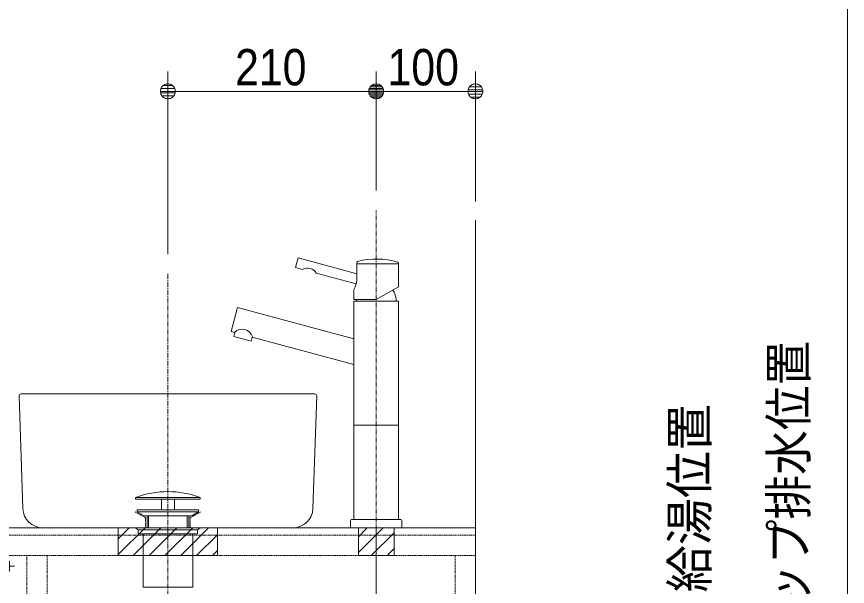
# Model space of a CAD drawing. Units: millimetres, scale not verified. Extents: x -6062 to 6062, y -3045 to 3045.
# Drawn here: x 1375 to 2212, y -1439 to -865 of the extents above; entities that cross this region are included whole.
import ezdxf
from ezdxf.enums import TextEntityAlignment as Align

# ---------------------------------------------------------------- set-up
doc = ezdxf.new("R2010")
doc.units = ezdxf.units.MM
doc.header["$LTSCALE"] = 20
doc.linetypes.add('CHAIN1', pattern=[8, 5, -1, 1, -1])
doc.linetypes.add('DASHED1', pattern=[1.8, 1.2, -0.6])
for name, color, linetype, lineweight in [('0-0_1図面枠', 7, 'Continuous', 9), ('0-1_5ボウル・キャビネット', 7, 'Continuous', 9), ('0-2_2寸法-1', 7, 'Continuous', 9), ('0-3_0', 7, 'Continuous', 9), ('0-4_2寸法-2', 7, 'Continuous', 9), ('0-5_4給排水', 7, 'Continuous', 9)]:
    doc.layers.add(name, color=color, linetype=linetype, lineweight=lineweight)
doc.styles.add('ＭＳ Ｐゴシック', font='')
doc.styles.get('ＭＳ Ｐゴシック').set_extended_font_data('MS PGothic')

# ---------------------------------------------------------------- blocks, each defined once
blk = doc.blocks.new('グループ-2')
at = {"layer": '0-0_1図面枠'}
blk.add_lwpolyline([(-80000, 55400), (80000, 55400), (80000, -55400), (-80000, -55400)], close=True, dxfattribs=at)
blk = doc.blocks.new('図面枠')
at = {"layer": '0-0_1図面枠'}
blk.add_blockref('グループ-2', (0, 0), dxfattribs=at)
blk = doc.blocks.new('_Dot')
at = {"layer": '0-3_0'}
for p, q in [((-10, 0), (-20, 0)), ((9.78, 2), (-9.78, 2)), ((7.99, 6), (-7.99, 6)), ((9.16, -3.98), (-9.16, -3.98)), ((6, -7.98), (-6, -7.98))]:
    blk.add_line(p, q, dxfattribs=at)
for points in [[(10, 0), (9.92, 1.25), (9.69, 2.49), (9.3, 3.68), (8.76, 4.82), (8.09, 5.88), (7.29, 6.85), (6.37, 7.71), (5.36, 8.44), (4.26, 9.05), (3.09, 9.51), (1.87, 9.82), (0.63, 9.98), (-0.63, 9.98), (-1.87, 9.82), (-3.09, 9.51), (-4.26, 9.05), (-5.36, 8.44), (-6.37, 7.71), (-7.29, 6.85), (-8.09, 5.88), (-8.76, 4.82), (-9.3, 3.68), (-9.69, 2.49), (-9.92, 1.25), (-10, 0), (0, 0)], [(-10, 0), (-9.92, -1.25), (-9.69, -2.49), (-9.3, -3.68), (-8.76, -4.82), (-8.09, -5.88), (-7.29, -6.85), (-6.37, -7.71), (-5.36, -8.44), (-4.26, -9.05), (-3.09, -9.51), (-1.87, -9.82), (-0.63, -9.98), (0.63, -9.98), (1.87, -9.82), (3.09, -9.51), (4.26, -9.05), (5.36, -8.44), (6.37, -7.71), (7.29, -6.85), (8.09, -5.88), (8.76, -4.82), (9.3, -3.68), (9.69, -2.49), (9.92, -1.25), (10, 0), (0, 0)]]:
    blk.add_lwpolyline(points, close=True, dxfattribs=at)
blk = doc.blocks.new('グループ-13')
at = {"layer": '0-1_5ボウル・キャビネット'}
for p, q in [((63300, -24941.4), (63376.9, -27213.5)), ((69260, -24900), (63340, -24900)), ((69223.1, -27213.5), (69300, -24941.4))]:
    blk.add_line(p, q, dxfattribs=at)
at = {"layer": '0-1_5ボウル・キャビネット', "linetype": 'DASHED1'}
blk.add_lwpolyline([(65642.2, -27280), (65850, -27400), (65850, -27600), (66750, -27600), (66750, -27400), (66957.8, -27280)], dxfattribs=at)
at = {"layer": '0-1_5ボウル・キャビネット'}
blk.add_lwpolyline([(63776.7, -27600), (66300, -27600), (68823.3, -27600)], dxfattribs=at)
for centre, radius, start, end in [((63340, -24940), 40, 135.96917, 181.93833), ((63340, -24940), 40, 90, 135.96917), ((69260, -24940), 40, 44.03083, 90), ((69260, -24940), 40, 358.06167, 44.03083), ((63776.7, -27200), 400, 181.93833, 270), ((68823.3, -27200), 400, 270, 358.06167)]:
    blk.add_arc(centre, radius, start, end, dxfattribs=at)
blk = doc.blocks.new('グループ-27')
at = {"layer": '0-5_4給排水', "linetype": 'CHAIN1'}
blk.add_line((70500, -28600), (70500, -21200), dxfattribs=at)
at = {"layer": '0-5_4給排水'}
for p, q in [((70110, -22560), (70110, -22247.6)), ((70950, -22280), (70110, -22280)), ((70095.3, -22680.3), (69292.5, -22465.2)), ((70100, -23000), (70100, -23030)), ((70900, -23000), (70900, -23030)), ((70950, -25530), (70050, -25530)), ((70980, -27430), (70020, -27430))]:
    blk.add_line(p, q, dxfattribs=at)
for points in [[(69016.7, -22391.2), (68874.7, -22353.2), (68926.4, -22160), (70110, -22477.1)], [(70950, -22264.7), (70950, -22740.2), (70500, -23000), (70050, -23000), (70050, -22797.5)], [(70050, -23788.9), (67702.1, -23159.7), (67572.7, -23642.7), (67649.9, -23663.4), (67629.2, -23740.7), (67977, -23833.8), (67997.7, -23756.6), (70050, -24306.5)], [(69980, -27470), (69980, -27600), (71020, -27600), (71020, -27470)]]:
    blk.add_lwpolyline(points, dxfattribs=at)
blk.add_lwpolyline([(70950, -27430), (70050, -27430), (70050, -23030), (70950, -23030)], close=True, dxfattribs=at)
at = {"layer": '0-5_4給排水', "linetype": 'CHAIN1'}
for points in [[(70500, -30678.1), (70500, -30515.1), (70500, -29901.4), (70500, -27600)], [(70500, -29279.5), (70500, -29193.1), (70500, -28857.7), (70500, -27600)]]:
    blk.add_lwpolyline(points, dxfattribs=at)
at = {"layer": '0-5_4給排水'}
for centre, radius, start, end in [((70130, -22247.6), 20, 104.66559, 180), ((70500, -23661.4), 1481.4, 72.88847, 104.66559), ((70930, -22264.7), 20, 0, 72.88847), ((69118.4, -22563.5), 200, 29.43838, 120.56162), ((69610, -22560), 500, 331.64236, 0), ((70500, -23030), 401.1, 4.28915, 33.65535), ((67795.3, -23816.2), 220, 17.79717, 132.20283), ((70020, -27470), 40, 90, 180), ((70980, -27470), 40, 0, 90)]:
    blk.add_arc(centre, radius, start, end, dxfattribs=at)
blk = doc.blocks.new('グループ-40')
at = {"layer": '0-1_5ボウル・キャビネット'}
blk.add_line((62514, -28541), (62674, -28541), dxfattribs=at)
for points in [[(62414, -28211), (62374, -28211), (62374, -28541), (62414, -28541)], [(62774, -28211), (62984, -28211), (62984, -28541), (62774, -28541)]]:
    blk.add_lwpolyline(points, dxfattribs=at)
blk = doc.blocks.new('グループ-41')
at = {"layer": '0-1_5ボウル・キャビネット', "linetype": 'CHAIN1'}
blk.add_line((63204, -28376), (62110, -28376), dxfattribs=at)
at = {"layer": '0-1_5ボウル・キャビネット'}
for points in [[(62242, -28234), (62262, -28234), (62262, -28518), (62242, -28518), (62210, -28486), (62210, -28266)], [(62262, -28481), (62262, -28271), (62298, -28271), (62298, -28481)], [(62298, -28546), (62298, -28206), (62334, -28206), (62334, -28546)], [(62334, -28521), (62334, -28231), (62374, -28231), (62374, -28521)], [(62414, -28376), (62414, -28160), (62814, -28160), (62814, -28190), (62444, -28190), (62444, -28376)], [(62414, -28376), (62444, -28376), (62444, -28190), (62774, -28190), (62774, -28570), (62674, -28570), (62674, -28376), (62514, -28376), (62514, -28570), (62414, -28570)], [(62984, -28476), (62984, -28276), (63104, -28276), (63104, -28476)]]:
    blk.add_lwpolyline(points, close=True, dxfattribs=at)
blk.add_blockref('グループ-40', (0, 0), dxfattribs=at)
blk = doc.blocks.new('グループ-42')
at = {"layer": '0-1_5ボウル・キャビネット', "linetype": 'DASHED1'}
for p, q in [((72500, -27750), (61740, -27750)), ((62240, -27750), (62240, -34900)), ((72500, -28160), (62250, -28160)), ((72090, -28160), (72090, -34462)), ((72090, -30160), (72500, -30160)), ((67900, -34520), (67900, -34880))]:
    blk.add_line(p, q, dxfattribs=at)
at = {"layer": '0-1_5ボウル・キャビネット'}
for p, q in [((61680, -28190), (61740, -28190)), ((61680, -34830), (61740, -34830)), ((62240, -34890), (72500, -34890))]:
    blk.add_line(p, q, dxfattribs=at)
for points in [[(61680, -34830), (61500, -34830), (61500, -27630), (61680, -27630)], [(61740, -27600), (72500, -27600), (72500, -34900), (61740, -34900)]]:
    blk.add_lwpolyline(points, close=True, dxfattribs=at)
at = {"layer": '0-1_5ボウル・キャビネット', "linetype": 'DASHED1'}
for points in [[(61740, -28190), (62210, -28190), (62210, -34830), (61740, -34830)], [(63865, -28160), (63865, -29650), (63455, -29650), (63455, -28160)], [(67130, -34520), (67130, -34460), (72500, -34460)]]:
    blk.add_lwpolyline(points, dxfattribs=at)
blk.add_lwpolyline([(62250, -34520), (72500, -34520), (72500, -34880), (62250, -34880)], close=True, dxfattribs=at)
at = {"layer": '0-1_5ボウル・キャビネット'}
blk.add_blockref('グループ-41', (0, 0), dxfattribs=at)
blk = doc.blocks.new('グループ-61')
at = {"layer": '0-5_4給排水', "linetype": 'CHAIN1'}
blk.add_line((66300, -22480), (66300, -34060), dxfattribs=at)
at = {"layer": '0-5_4給排水'}
for p, q in [((65880, -27360), (65880, -27600)), ((65910, -27360), (65910, -27600)), ((66690, -27360), (66690, -27600)), ((66720, -27360), (66720, -27600))]:
    blk.add_line(p, q, dxfattribs=at)
for points in [[(65650, -26990), (66950, -26990), (66950, -27020), (65650, -27020)], [(66170, -27020), (66430, -27020), (66430, -27240), (66170, -27240)], [(65680, -27240), (66920, -27240), (66920, -27280), (65680, -27280)], [(65818.7, -27360), (65680, -27280), (66920, -27280), (66779.8, -27360)], [(65700, -27640), (65650, -27600), (66950, -27600), (66900, -27640)], [(65700, -27640), (66900, -27640), (66900, -27720), (65700, -27720)], [(65800, -27720), (66800, -27720), (66800, -28800), (65800, -28800)]]:
    blk.add_lwpolyline(points, close=True, dxfattribs=at)
blk.add_arc((66300, -28690.4), 1820.4, 69.08018, 110.91982, dxfattribs=at)

msp = doc.modelspace()

# ---------------------------------------------------------------- linework, layer by layer
at = {"layer": '0-1_5ボウル・キャビネット'}
for p, q in [((1477.5, -1391), (1488.5, -1380)), ((1477.5, -1407), (1504.5, -1380)), ((1492.5, -1408), (1520.5, -1380)), ((1508.5, -1408), (1536.5, -1380)), ((1524.5, -1408), (1552.5, -1380)), ((1540.5, -1408), (1568.5, -1380)), ((1719.5, -1389), (1728.5, -1380)), ((1719.5, -1405), (1744.5, -1380)), ((1556.5, -1408), (1577.5, -1387)), ((1732.5, -1408), (1755.5, -1385)), ((1572.5, -1408), (1577.5, -1403)), ((1748.5, -1408), (1755.5, -1401))]:
    msp.add_line(p, q, dxfattribs=at)
msp.add_lwpolyline([(1837.5, -1070), (1837.5, -2070), (1237.5, -2070)], dxfattribs=at)
for points in [[(1477.5, -1408), (1477.5, -1380), (1577.5, -1380), (1577.5, -1408)], [(1719.5, -1408), (1719.5, -1380), (1755.5, -1380), (1755.5, -1408)]]:
    msp.add_lwpolyline(points, close=True, dxfattribs=at)
at = {"layer": '0-1_5ボウル・キャビネット', "linetype": 'DASHED1'}
for points in [[(1477.5, -1408), (1477.5, -1380), (1577.5, -1380), (1577.5, -1408)], [(1719.5, -1408), (1719.5, -1380), (1755.5, -1380), (1755.5, -1408)]]:
    msp.add_lwpolyline(points, dxfattribs=at)
at = {"layer": '0-2_2寸法-1'}
for p, q in [((1527.5, -1104), (1527.5, -920)), ((1737.5, -1040), (1737.5, -920)), ((1737.5, -1040), (1737.5, -920)), ((1837.5, -1051), (1837.5, -920)), ((1542.51, -940), (1722.49, -940)), ((1822.49, -940), (1752.51, -940))]:
    msp.add_line(p, q, dxfattribs=at)

# ---------------------------------------------------------------- block references
at = {"layer": '0-0_1図面枠', "xscale": 0.05, "yscale": 0.05}
msp.add_blockref('図面枠', (-1787.5, 0), dxfattribs=at)
at = {"layer": '0-1_5ボウル・キャビネット', "xscale": 0.05, "yscale": 0.05}
for name in ['グループ-13', 'グループ-42']:
    msp.add_blockref(name, (-1787.5, 0), dxfattribs=at)
at = {"layer": '0-2_2寸法-1', "xscale": 0.7503418, "yscale": 0.7503418, "rotation": 180}
for p in [(1527.5, -940), (1737.5, -940)]:
    msp.add_blockref('_Dot', p, dxfattribs=at)
at = {"layer": '0-2_2寸法-1', "xscale": 0.7503418, "yscale": 0.7503418}
for p in [(1737.5, -940), (1837.5, -940)]:
    msp.add_blockref('_Dot', p, dxfattribs=at)
at = {"layer": '0-5_4給排水', "xscale": 0.05, "yscale": 0.05}
for name in ['グループ-27', 'グループ-61']:
    msp.add_blockref(name, (-1787.5, 0), dxfattribs=at)

# ---------------------------------------------------------------- texts
at = {"layer": '0-2_2寸法-1', "style": 'ＭＳ Ｐゴシック', "width": 0.9}
for s, p in [('210', (1595.22, -944.96)), ('100', (1748.89, -944.96))]:
    msp.add_text(s, height=36.66, dxfattribs=at).set_placement(p, align=Align.BOTTOM_LEFT)
at = {"layer": '0-4_2寸法-2', "style": 'ＭＳ Ｐゴシック'}
for s, width, p in [('Pトラップ排水位置', 0.9, (2182.52, -1580.42)), ('壁給水・給湯位置', 0.95, (2082.62, -1635.14))]:
    msp.add_text(s, height=36.66, rotation=90, dxfattribs=dict(at, width=width)).set_placement(p, align=Align.BOTTOM_LEFT)

doc.saveas('drawing.dxf')
